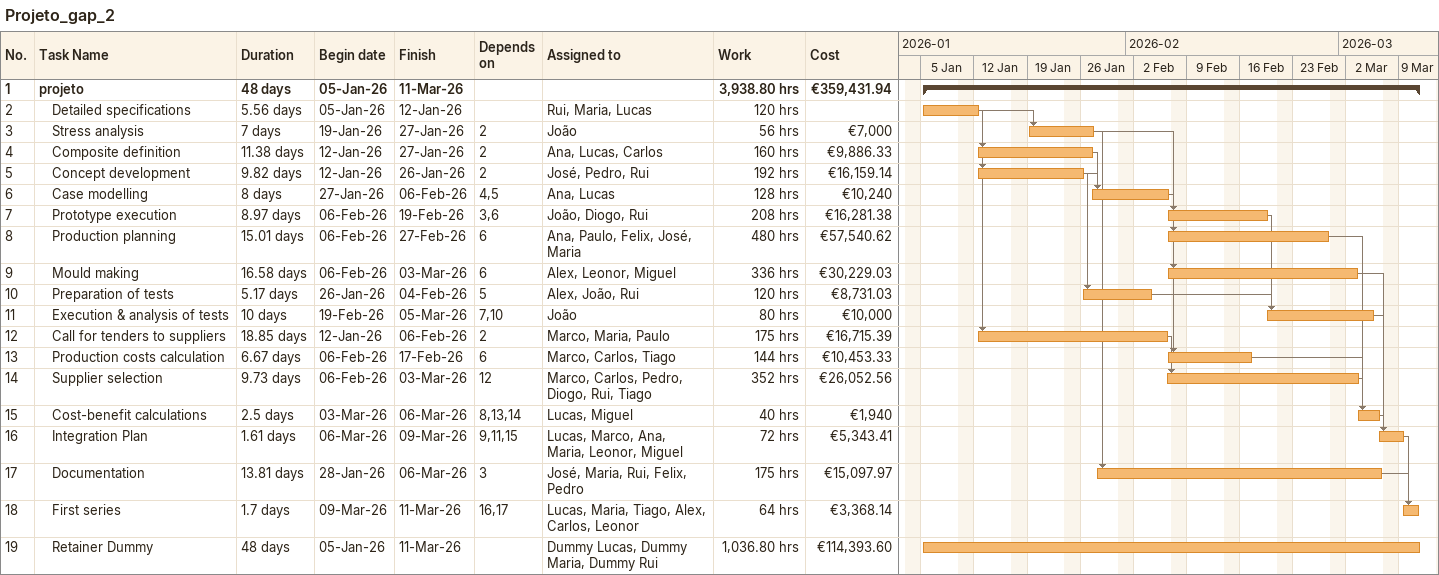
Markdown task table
Projeto_gap_2

| ID | Level | Task | Duration | Start | Finish | Predecessors | Resources | Work (h) | Cost (€) |
|---|---|---|---|---|---|---|---|---|---|
| 1 | 1 | **projeto** | 48d | 2026-01-05 | 2026-03-11 |  |  | 3938.80 | 359431.94 |
| 2 | 2 | Detailed specifications | 5.56d | 2026-01-05 | 2026-01-12 |  | Rui, Maria, Lucas | 120 |  |
| 3 | 2 | Stress analysis | 7d | 2026-01-19 | 2026-01-27 | 2 | João | 56 | 7000 |
| 4 | 2 | Composite definition | 11.38d | 2026-01-12 | 2026-01-27 | 2 | Ana, Lucas, Carlos | 160 | 9886.33 |
| 5 | 2 | Concept development | 9.82d | 2026-01-12 | 2026-01-26 | 2 | José, Pedro, Rui | 192 | 16159.14 |
| 6 | 2 | Case modelling | 8d | 2026-01-27 | 2026-02-06 | 4, 5 | Ana, Lucas | 128 | 10240 |
| 7 | 2 | Prototype execution | 8.97d | 2026-02-06 | 2026-02-19 | 3, 6 | João, Diogo, Rui | 208 | 16281.38 |
| 8 | 2 | Production planning | 15.01d | 2026-02-06 | 2026-02-27 | 6 | Ana, Paulo, Felix, José, Maria | 480 | 57540.62 |
| 9 | 2 | Mould making | 16.58d | 2026-02-06 | 2026-03-03 | 6 | Alex, Leonor, Miguel | 336 | 30229.03 |
| 10 | 2 | Preparation of tests | 5.17d | 2026-01-26 | 2026-02-04 | 5 | Alex, João, Rui | 120 | 8731.03 |
| 11 | 2 | Execution & analysis of tests | 10d | 2026-02-19 | 2026-03-05 | 7, 10 | João | 80 | 10000 |
| 12 | 2 | Call for tenders to suppliers | 18.85d | 2026-01-12 | 2026-02-06 | 2 | Marco, Maria, Paulo | 175 | 16715.39 |
| 13 | 2 | Production costs calculation | 6.67d | 2026-02-06 | 2026-02-17 | 6 | Marco, Carlos, Tiago | 144 | 10453.33 |
| 14 | 2 | Supplier selection | 9.73d | 2026-02-06 | 2026-03-03 | 12 | Marco, Carlos, Pedro, Diogo, Rui, Tiago | 352 | 26052.56 |
| 15 | 2 | Cost-benefit calculations | 2.5d | 2026-03-03 | 2026-03-06 | 8, 13, 14 | Lucas, Miguel | 40 | 1940 |
| 16 | 2 | Integration Plan | 1.61d | 2026-03-06 | 2026-03-09 | 9, 11, 15 | Lucas, Marco, Ana, Maria, Leonor, Miguel | 72 | 5343.41 |
| 17 | 2 | Documentation | 13.81d | 2026-01-28 | 2026-03-06 | 3 | José, Maria, Rui, Felix, Pedro | 175 | 15097.97 |
| 18 | 2 | First series | 1.7d | 2026-03-09 | 2026-03-11 | 16, 17 | Lucas, Maria, Tiago, Alex, Carlos, Leonor | 64 | 3368.14 |
| 19 | 2 | Retainer Dummy | 48d | 2026-01-05 | 2026-03-11 |  | Dummy Lucas, Dummy Maria, Dummy Rui | 1036.80 | 114393.60 |
